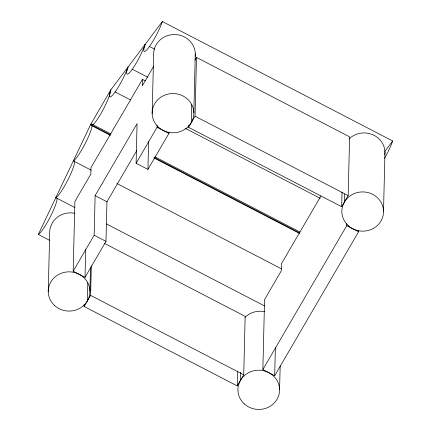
<?xml version="1.0" encoding="UTF-8"?>
<svg xmlns="http://www.w3.org/2000/svg" width="431" height="431" viewBox="0 0 431 431"><rect width="100%" height="100%" fill="white"/><g stroke="black" fill="none" stroke-linecap="round" stroke-linejoin="round"><path stroke-width="0.65" d="M48.25 291.841L49.694 232.842A20.844 19.621 1.4 0 1 50.282 227.751L52.248 222.983A20.844 19.621 1.4 0 1 74.886 213.286M136.729 150.694L106.958 201.767L105.988 241.36L85.015 277.348L73.184 271.207L74.886 201.476L90.822 174.135L90.984 167.621L142.424 79.369L145.382 80.904M104.544 243.445L245.153 316.37L243.725 374.787L237.244 385.912L84.12 306.5L84.169 304.485M85.015 277.348L85.704 249.188M87.364 300.935L87.805 282.806M89.923 291.076L90.494 267.613M84.12 306.5L90.607 295.375L91.329 265.83M73.184 271.207L94.157 235.224L95.122 195.631L137.069 123.659L136.104 163.257L147.935 169.394L168.909 133.411L168.941 132.069M142.424 79.369L142.262 85.882L153.727 66.218M147.935 169.394L148.625 141.206M152.17 113.542L153.614 54.543A20.844 19.621 1.4 0 1 156.173 44.684L159.389 40.557A20.844 19.621 1.4 0 1 183.245 36.398A20.844 19.621 1.4 0 1 195.168 56.348M136.104 163.257L157.078 127.274L157.126 125.259M194.914 60.103L196.477 57.415L349.6 136.832L348.162 195.609L341.675 206.735L188.557 127.323L188.606 125.319M191.283 122.641L191.725 104.604M193.842 112.782L195.286 53.783M188.557 127.323L195.038 116.198L196.477 57.415M237.244 385.912L237.605 371.139M240.482 380.352L240.681 372.292M358.619 230.45L358.587 231.781L274.692 375.719L262.856 369.582L264.569 299.55L281.249 270.937L281.421 263.761L320.95 195.949M274.692 375.719L275.377 347.709M279.595 389.452L280.172 365.984M341.675 206.735L342.036 192.043M344.407 202.053L344.601 194.036M262.856 369.582L346.75 225.645L346.799 223.646M383.52 211.152L384.964 152.154M49.64 240.342L38.305 234.464L90.855 124.117L110.88 89.756L162.401 21.55L392.695 140.991A20.844 3.232 -62.6 0 1 384.592 158.247M384.711 151.567L392.695 140.991M110.605 134.919L92.11 125.324L91.151 125.351L90.855 124.117L91.814 124.096L92.11 125.324A20.844 3.232 -62.6 0 1 84.519 144.843A20.844 3.232 -62.6 0 1 73.335 160.898A20.844 3.232 -62.6 0 1 69.434 176.78A20.844 3.232 -62.6 0 1 55.82 197.678A20.844 3.232 -62.6 0 1 51.919 213.566A20.844 3.232 -62.6 0 1 38.305 234.464M149.406 46.451L154.772 49.236M132.231 69.186L147.741 77.23M195.038 116.198L348.162 195.609M115.055 91.922L130.571 99.965M185.459 128.433L320.298 198.362M157.078 127.274L168.909 133.411M346.75 225.645L358.587 231.781M92.406 124.403L110.902 133.998M155.052 156.895L300.035 232.083M154.756 157.816L299.734 233.009M91.749 125.658L110.239 135.253M153.797 157.838L299.373 233.338M73.933 161.21L91.237 170.18M116.887 183.487L281.556 268.89M95.122 195.631L106.958 201.767M55.82 197.678L74.913 207.58M106.532 223.98L264.639 305.983M94.157 235.224L105.988 241.36M90.607 295.375L243.725 374.787M162.401 21.55A20.844 3.232 -62.6 0 1 148.657 47.593A20.844 3.232 -62.6 0 1 145.225 44.285A20.844 3.232 -62.6 0 1 131.487 70.323A20.844 3.232 -62.6 0 1 128.055 67.02A20.844 3.232 -62.6 0 1 116.709 89.616A20.844 3.232 -62.6 0 1 109.452 95.569A20.844 3.232 -62.6 0 1 92.11 125.324M349.062 138.933A20.844 19.621 1.4 0 1 372.923 134.774A20.844 19.621 1.4 0 1 384.845 154.718M245.142 317.232A20.844 19.621 1.4 0 1 264.559 311.656M109.84 93.166L109.452 95.569L110.88 89.756L109.84 93.166M158.603 127.301A20.844 19.621 1.4 0 0 193.255 117.868A20.844 19.621 1.4 0 0 167.163 94.308A20.844 19.621 1.4 0 0 158.603 127.301M54.683 305.601A20.844 19.621 1.4 0 0 89.33 296.167A20.844 19.621 1.4 0 0 63.244 272.607A20.844 19.621 1.4 0 0 54.683 305.601M348.28 225.677A20.844 19.621 1.4 0 0 382.933 216.243A20.844 19.621 1.4 0 0 356.841 192.684A20.844 19.621 1.4 0 0 348.28 225.677M244.355 403.971A20.844 19.621 1.4 0 0 279.008 394.543A20.844 19.621 1.4 0 0 252.916 370.978A20.844 19.621 1.4 0 0 244.355 403.971"/></g></svg>
